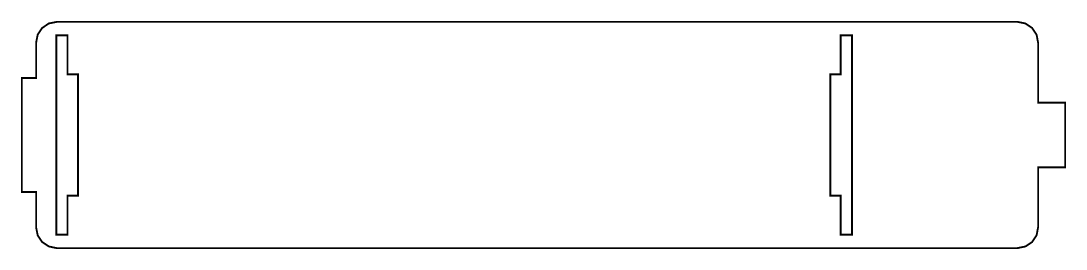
# Model space of a CAD drawing. Extents: x 0 to 11.2, y 0 to 2.4.
import ezdxf

# ---------------------------------------------------------------- set-up
doc = ezdxf.new("R2010")
doc.units = 0
doc.layers.get('0').update_dxf_attribs({"linetype": 'CONTINUOUS'})

msp = doc.modelspace()

# ---------------------------------------------------------------- linework, layer by layer
at = {"color": 0, "const_width": 0.0197}
for points in [[(0.388, 2.438), (0.3, 2.421), (0.228, 2.372), (0.18, 2.301), (0.163, 2.213), (0.163, 1.835), (0.01, 1.835), (0.01, 0.613), (0.163, 0.613), (0.163, 0.235), (0.18, 0.147), (0.228, 0.076), (0.3, 0.028), (0.388, 0.01), (10.68, 0.01), (10.768, 0.028), (10.84, 0.076), (10.888, 0.147), (10.905, 0.235), (10.905, 0.878), (11.195, 0.878), (11.195, 1.57), (10.905, 1.57), (10.905, 2.213), (10.888, 2.301), (10.84, 2.372), (10.768, 2.421), (10.68, 2.438), (0.388, 2.438)], [(0.38, 2.294), (0.5, 2.294), (0.5, 1.875), (0.613, 1.875), (0.613, 0.573), (0.5, 0.573), (0.5, 0.155), (0.38, 0.155), (0.38, 2.294)], [(8.789, 2.294), (8.91, 2.294), (8.91, 0.155), (8.789, 0.155), (8.789, 0.573), (8.677, 0.573), (8.677, 1.875), (8.789, 1.875), (8.789, 2.294)]]:
    msp.add_lwpolyline(points, close=True, dxfattribs=at)

doc.saveas('drawing.dxf')
